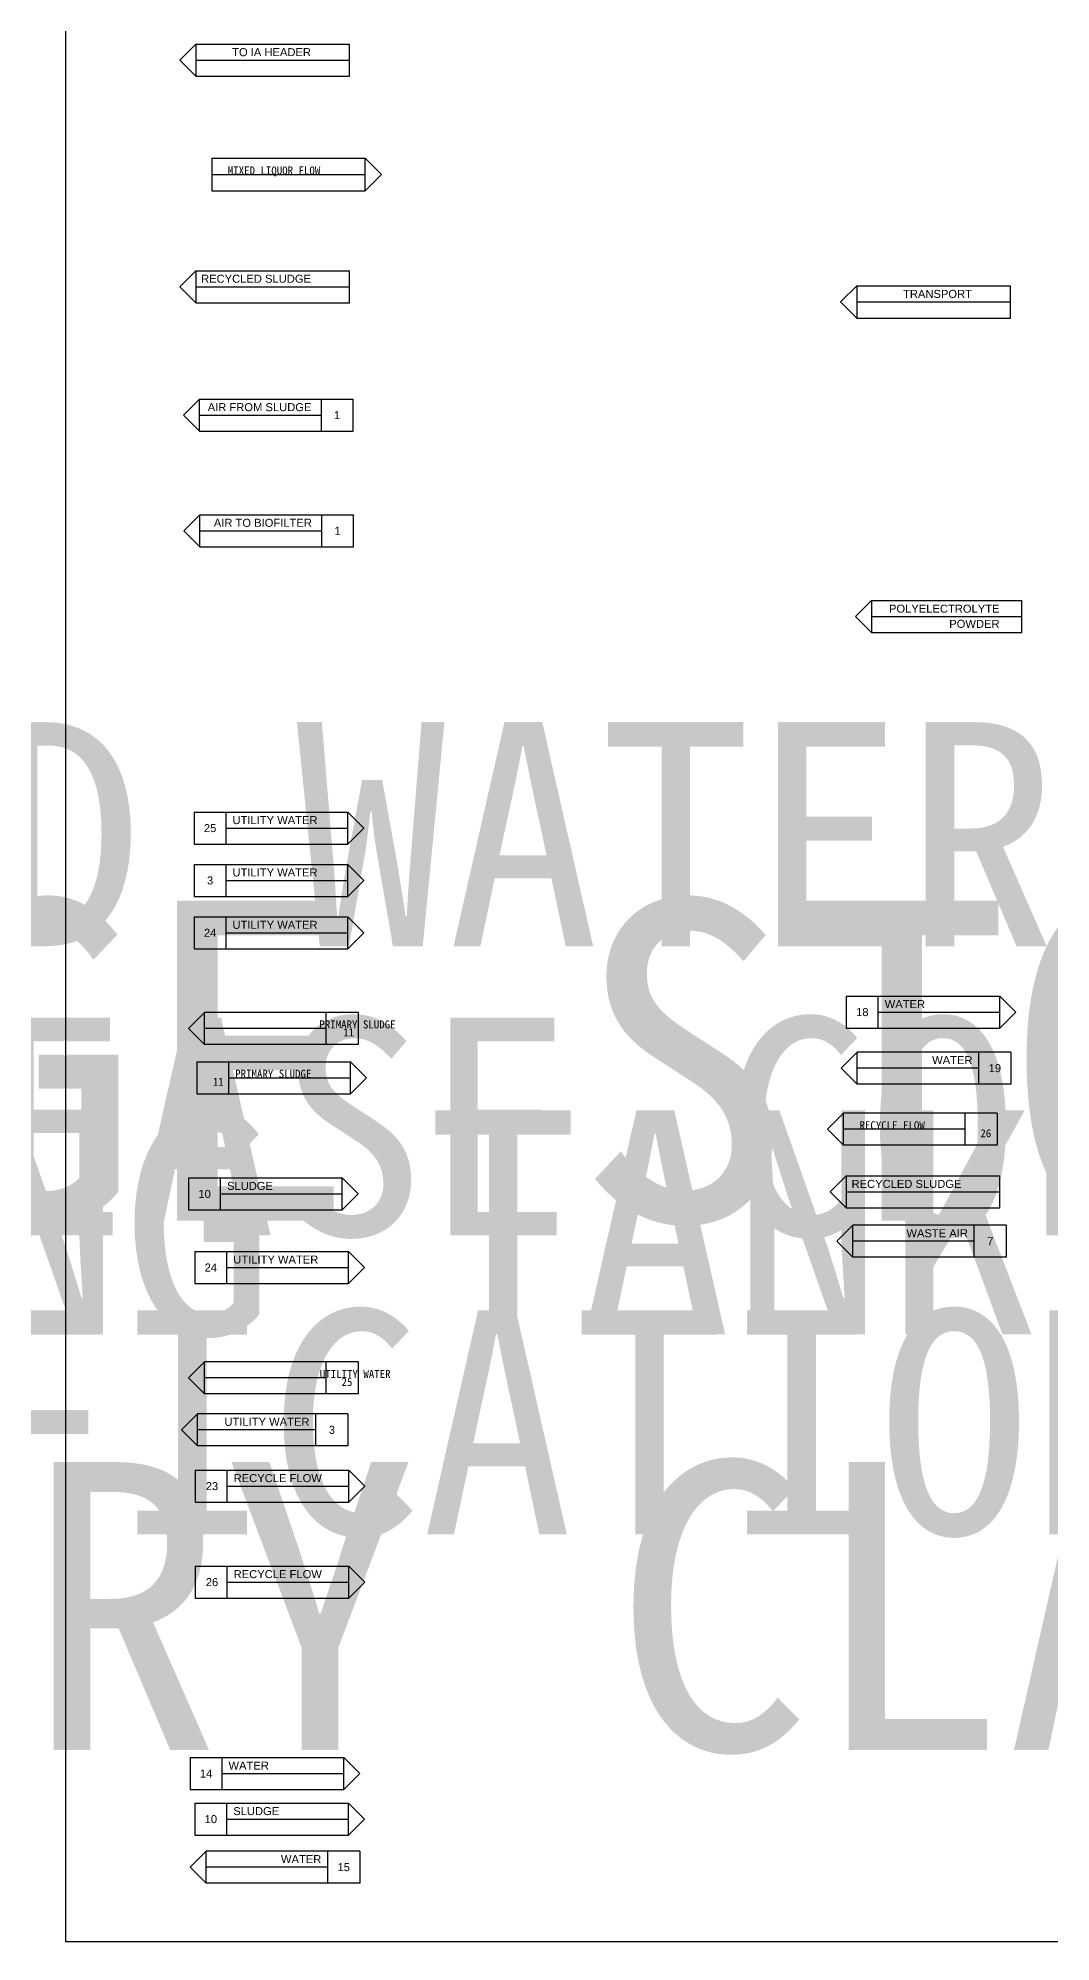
# Model space of a CAD drawing. Extents: x 2684 to 7761, y 1353 to 2487.
# Drawn here: x 3066 to 3382, y 1353 to 1948 of the extents above; entities that cross this region are included whole.
import ezdxf
from ezdxf.enums import TextEntityAlignment as Align

# ---------------------------------------------------------------- set-up
doc = ezdxf.new("R2018")
doc.units = 0
doc.header["$LTSCALE"] = 0.25
for name, color, linetype in [('RefAL19Water$0$Text', 7, 'Continuous'), ('RefAL7WasteAir$0$Text', 7, 'Continuous'), ('RefAR18Water$0$Text', 7, 'Continuous'), ('RefAR26Leachate$0$Text', 7, 'Continuous'), ('RefARRecSludge$0$Text', 7, 'Continuous')]:
    doc.layers.add(name, color=color, linetype=linetype)
doc.layers.add('Text', color=7, linetype='Continuous', lineweight=25, true_color=0xffffff)
doc.layers.add('unit', color=1, linetype='Continuous', lineweight=25, true_color=0xff0000)
doc.styles.add('Organica', font='arial.ttf')
doc.styles.add('RefAL15Water$0$Organica', font='arial.ttf')
doc.styles.add('RefAL19Water$0$Organica', font='arial.ttf')
doc.styles.add('RefAL1AirfromSludge$0$Organica', font='arial.ttf')
doc.styles.add('RefAL1AirToBiofilter$0$Organica', font='arial.ttf')
doc.styles.add('RefAL23Leachate$0$Organica', font='arial.ttf')
doc.styles.add('RefAL26Leachate$0$Organica', font='arial.ttf')
doc.styles.add('RefAL3UtilityWater$0$Organica', font='arial.ttf')
doc.styles.add('RefAL7WasteAir$0$Organica', font='arial.ttf')
doc.styles.add('RefALPoly$0$Organica', font='arial.ttf')
doc.styles.add('RefALRecSludge$0$Organica', font='arial.ttf')
doc.styles.add('RefALTransport$0$Organica', font='arial.ttf')
doc.styles.add('RefAR10Sludge$0$Organica', font='arial.ttf')
doc.styles.add('RefAR14Water$0$Organica', font='arial.ttf')
doc.styles.add('RefAR18Water$0$Organica', font='arial.ttf')
doc.styles.add('RefAR24UtilityWater$0$Organica', font='arial.ttf')
doc.styles.add('RefAR25UtilityWater$0$Organica', font='arial.ttf')
doc.styles.add('RefAR3UtilityWater$0$Organica', font='arial.ttf')
doc.styles.add('RefARRecSludge$0$Organica', font='arial.ttf')
doc.styles.add('RefPIDInstrumentAirUnits$0$Organica', font='arial.ttf')

# ---------------------------------------------------------------- blocks, each defined once
blk = doc.blocks.new('RefARSewage')
at = {"lineweight": 25, "ltscale": 0.25}
for p, q in [((0, 5.06), (47.94, 5.06)), ((0, 5.06), (0, -5.06)), ((0, 0), (47.94, 0)), ((47.94, -5.06), (47.94, 5.06)), ((47.94, 5.06), (53, 0)), ((47.94, -5.06), (53, 0)), ((0, -5.06), (47.94, -5.06))]:
    blk.add_line(p, q, dxfattribs=at)
at = {"layer": 'Text', "lineweight": 30, "flags": 104}
blk.add_attdef('Name', text='', height=2.5, dxfattribs=at).set_placement((5, 2.5), align=Align.MIDDLE_LEFT)
blk = doc.blocks.new('instrumentairheaderarrow')
at = {"lineweight": 25, "ltscale": 0.25}
for p, q in [((5, 5), (0, 0)), ((5, -5), (0, 0)), ((5, 5), (53, 5)), ((5, 5), (5, -5)), ((5, 0), (53, 0)), ((53, -5), (53, 5)), ((5, -5), (53, -5))]:
    blk.add_line(p, q, dxfattribs=at)
at = {"layer": 'Text', "lineweight": 30, "flags": 104}
blk.add_attdef('NAME1', text='', height=2.5, dxfattribs=at).set_placement((41, 2.5), align=Align.MIDDLE_RIGHT)
blk = doc.blocks.new('RefALRecSludge')
at = {"lineweight": 25, "ltscale": 0.25}
for p, q in [((5, 5), (0, 0)), ((5, -5), (0, 0)), ((5, 5), (53, 5)), ((5, 5), (5, -5)), ((5, 0), (53, 0)), ((53, -5), (53, 5)), ((5, -5), (53, -5))]:
    blk.add_line(p, q, dxfattribs=at)
at = {"layer": 'Text', "lineweight": 30, "flags": 104}
blk.add_attdef('NAME1', text='', height=2.5, dxfattribs=at).set_placement((41, 2.5), align=Align.MIDDLE_RIGHT)
blk = doc.blocks.new('*U70')
at = {"style": 'Organica', "flags": 1}
for tag, p in [('HEIGHT', (-11.4, 36.04)), ('WIDTH', (-11.4, 38.99)), ('LIQUIDLEVEL', (-11.4, 29.93)), ('LENGTH', (-11.4, 33.02)), ('VOLUME', (-11.4, 26.97))]:
    blk.add_attdef(tag, text='', height=2, dxfattribs=at).set_placement(p, align=Align.MIDDLE_CENTER)
at = {"flags": 1}
blk.add_attdef('TR_NAME1', (39.39, 30.32), '', height=2.5, dxfattribs=at)
at = {"layer": 'Text', "lineweight": 30, "flags": 104}
blk.add_attdef('NAME1', text='', height=2.5, dxfattribs=at).set_placement((34.08, -5.71), align=Align.MIDDLE_CENTER)
blk = doc.blocks.new('RefALTransport')
at = {"lineweight": 25, "ltscale": 0.25}
for p, q in [((-48.02, 5.06), (-53.07, 0)), ((-48.02, 5.06), (0, 5.06)), ((-48.02, 5.06), (-48.02, -5.06)), ((-48.02, 0), (0, 0)), ((0, -5.06), (0, 5.06)), ((-48.02, -5.06), (-53.07, 0)), ((-48.02, -5.06), (0, -5.06))]:
    blk.add_line(p, q, dxfattribs=at)
at = {"layer": 'Text', "lineweight": 30, "flags": 104}
blk.add_attdef('Name', text='', height=2.5, dxfattribs=at).set_placement((-12, 2.5), align=Align.MIDDLE_RIGHT)
blk = doc.blocks.new('RefARRawSludge')
at = {"lineweight": 25, "ltscale": 0.25}
for p, q in [((0, 5), (48, 5)), ((0, 5), (0, -5)), ((10, -5), (10, 5)), ((10, 0), (48, 0)), ((48, -5), (48, 5)), ((48, 5), (53, 0)), ((48, -5), (53, 0)), ((0, -5), (48, -5))]:
    blk.add_line(p, q, dxfattribs=at)
at = {"layer": 'Text', "lineweight": 30, "flags": 104}
blk.add_attdef('Name', text='', height=2.5, dxfattribs=at).set_placement((12, 2.5), align=Align.MIDDLE_LEFT)
blk.add_attdef('ID', text='', height=2.5, dxfattribs=at).set_placement((5, 0), align=Align.MIDDLE_CENTER)
blk = doc.blocks.new('RefALPoly')
at = {"lineweight": 25, "ltscale": 0.25}
for p, q in [((5, 5), (0, 0)), ((5, -5), (0, 0)), ((5, 5), (52, 5)), ((5, 5), (5, -5)), ((5, 0), (52, 0)), ((52, -5), (52, 5)), ((5, -5), (52, -5))]:
    blk.add_line(p, q, dxfattribs=at)
at = {"layer": 'Text', "lineweight": 30, "flags": 104}
for tag, p in [('NAME1', (45, 2.44)), ('NAME2', (45, -2.3))]:
    blk.add_attdef(tag, text='', height=2.5, dxfattribs=at).set_placement(p, align=Align.MIDDLE_RIGHT)
blk = doc.blocks.new('RefAL1AirToBiofilter')
at = {"lineweight": 25, "ltscale": 0.25}
for p, q in [((5, 5), (0, 0)), ((5, -5), (0, 0)), ((5, 5), (53, 5)), ((5, -5), (5, 5)), ((5, 0), (43, 0)), ((43, 5), (43, -5)), ((53, -5), (53, 5)), ((5, -5), (53, -5))]:
    blk.add_line(p, q, dxfattribs=at)
at = {"layer": 'Text', "lineweight": 30, "flags": 104}
blk.add_attdef('Name', text='', height=2.5, dxfattribs=at).set_placement((40, 2.5), align=Align.MIDDLE_RIGHT)
blk.add_attdef('ID', text='', height=2.5, dxfattribs=at).set_placement((48, 0), align=Align.MIDDLE_CENTER)
blk = doc.blocks.new('*U106')
at = {"style": 'Organica', "flags": 1}
for tag, p in [('HEIGHT', (-11.4, 36.04)), ('WIDTH', (-11.4, 38.99)), ('LIQUIDLEVEL', (-11.4, 29.93)), ('LENGTH', (-11.4, 33.02)), ('VOLUME', (-11.4, 26.97))]:
    blk.add_attdef(tag, text='', height=2, dxfattribs=at).set_placement(p, align=Align.MIDDLE_CENTER)
at = {"layer": 'Text', "lineweight": 30, "flags": 104}
blk.add_attdef('NAME1', text='', height=2.5, dxfattribs=at).set_placement((60.64, -4.54), align=Align.MIDDLE_CENTER)
blk = doc.blocks.new('*U107')
at = {"style": 'Organica', "flags": 1}
for tag, p in [('HEIGHT', (-11.4, 36.04)), ('WIDTH', (-11.4, 38.99)), ('LIQUIDLEVEL', (-11.4, 29.93)), ('LENGTH', (-11.4, 33.02)), ('VOLUME', (-11.4, 26.97))]:
    blk.add_attdef(tag, text='', height=2, dxfattribs=at).set_placement(p, align=Align.MIDDLE_CENTER)
at = {"layer": 'Text', "lineweight": 30, "flags": 104}
blk.add_attdef('i18N-PID-0352', text='', height=2.5, dxfattribs=at).set_placement((36.04, -4.19), align=Align.MIDDLE_CENTER)
blk = doc.blocks.new('*U108')
at = {"style": 'Organica', "flags": 1}
for tag, p in [('HEIGHT', (-11.4, 36.04)), ('WIDTH', (-11.4, 38.99)), ('LIQUIDLEVEL', (-11.4, 29.93)), ('LENGTH', (-11.4, 33.02)), ('VOLUME', (-11.4, 26.97))]:
    blk.add_attdef(tag, text='', height=2, dxfattribs=at).set_placement(p, align=Align.MIDDLE_CENTER)
at = {"layer": 'Text', "lineweight": 30, "flags": 104}
blk.add_attdef('NAME1', text='', height=2.5, dxfattribs=at).set_placement((49.14, -4.12), align=Align.MIDDLE_CENTER)
blk = doc.blocks.new('*U105')
at = {"style": 'Organica', "flags": 1}
for tag, p in [('HEIGHT', (-11.4, 36.04)), ('WIDTH', (-11.4, 38.99)), ('LIQUIDLEVEL', (-11.4, 29.93)), ('LENGTH', (-11.4, 33.02)), ('VOLUME', (-11.4, 26.97))]:
    blk.add_attdef(tag, text='', height=2, dxfattribs=at).set_placement(p, align=Align.MIDDLE_CENTER)
at = {"layer": 'Text', "lineweight": 30, "flags": 104}
blk.add_attdef('NAME1', text='', height=2.5, dxfattribs=at).set_placement((48.44, -5.72), align=Align.MIDDLE_CENTER)
blk = doc.blocks.new('*U115')
at = {"layer": '', "lineweight": 30, "flags": 104}
blk.add_attdef('NAME1', text='', height=2.5, dxfattribs=at).set_placement((47.08, -5.71), align=Align.MIDDLE_CENTER)
at = {"lineweight": 30, "flags": 104}
for tag, p in [('WIDTH', (-11.4, 38.99)), ('HEIGHT', (-11.4, 36.04)), ('LENGTH', (-11.4, 33.02)), ('LIQUIDLEVEL', (-11.4, 29.93)), ('VOLUME', (-11.4, 26.97))]:
    blk.add_attdef(tag, text='', height=2, dxfattribs=at).set_placement(p, align=Align.MIDDLE_CENTER)
blk.add_attdef('TR_NAME1', text='', height=2.5, dxfattribs=at).set_placement((41.45, 40.34), align=Align.TOP_LEFT)
blk = doc.blocks.new('RefAR3UtilityWater')
at = {"lineweight": 25, "ltscale": 0.25}
for p, q in [((0, 5), (48, 5)), ((0, 5), (0, -5)), ((10, -5), (10, 5)), ((10, 0), (48, 0)), ((48, -5), (48, 5)), ((48, 5), (53, 0)), ((0, -5), (48, -5)), ((48, -5), (53, 0))]:
    blk.add_line(p, q, dxfattribs=at)
at = {"layer": 'Text', "lineweight": 30, "flags": 104}
blk.add_attdef('Name', text='', height=2.5, dxfattribs=at).set_placement((12, 2.5), align=Align.MIDDLE_LEFT)
blk.add_attdef('ID', text='', height=2.5, dxfattribs=at).set_placement((5, 0), align=Align.MIDDLE_CENTER)
blk = doc.blocks.new('RefAR24UtilityWater')
at = {"lineweight": 25, "ltscale": 0.25}
for p, q in [((0, 5), (48, 5)), ((0, 5), (0, -5)), ((10, -5), (10, 5)), ((10, 0), (48, 0)), ((48, -5), (48, 5)), ((48, 5), (53, 0)), ((0, -5), (48, -5)), ((48, -5), (53, 0))]:
    blk.add_line(p, q, dxfattribs=at)
at = {"layer": 'Text', "lineweight": 30, "flags": 104}
blk.add_attdef('Name', text='', height=2.5, dxfattribs=at).set_placement((12, 2.5), align=Align.MIDDLE_LEFT)
blk.add_attdef('ID', text='', height=2.5, dxfattribs=at).set_placement((5, 0), align=Align.MIDDLE_CENTER)
blk = doc.blocks.new('RefAR25UtilityWater')
at = {"lineweight": 25, "ltscale": 0.25}
for p, q in [((0, 5), (48, 5)), ((0, 5), (0, -5)), ((10, -5), (10, 5)), ((10, 0), (48, 0)), ((48, -5), (48, 5)), ((48, 5), (53, 0)), ((0, -5), (48, -5)), ((48, -5), (53, 0))]:
    blk.add_line(p, q, dxfattribs=at)
at = {"layer": 'Text', "lineweight": 30, "flags": 104}
blk.add_attdef('Name', text='', height=2.5, dxfattribs=at).set_placement((12, 2.5), align=Align.MIDDLE_LEFT)
blk.add_attdef('ID', text='', height=2.5, dxfattribs=at).set_placement((5, 0), align=Align.MIDDLE_CENTER)
blk = doc.blocks.new('RefAR10Sludge')
at = {"lineweight": 25, "ltscale": 0.25}
for p, q in [((0, 5), (48, 5)), ((0, 5), (0, -5)), ((10, -5), (10, 5)), ((10, 0), (48, 0)), ((48, -5), (48, 5)), ((48, 5), (53, 0)), ((0, -5), (48, -5)), ((48, -5), (53, 0))]:
    blk.add_line(p, q, dxfattribs=at)
at = {"layer": 'Text', "lineweight": 30, "flags": 104}
blk.add_attdef('Name', text='', height=2.5, dxfattribs=at).set_placement((12, 2.5), align=Align.MIDDLE_LEFT)
blk.add_attdef('ID', text='', height=2.5, dxfattribs=at).set_placement((5, 0), align=Align.MIDDLE_CENTER)
blk = doc.blocks.new('RefAL25UtilityWater')
at = {"lineweight": 25, "ltscale": 0.25}
for p, q in [((5, 5), (0, 0)), ((53, 5), (5, 5)), ((5, -5), (5, 5)), ((43, 0), (5, 0)), ((43, -5), (43, 5)), ((53, 5), (53, -5)), ((5, -5), (0, 0)), ((53, -5), (5, -5))]:
    blk.add_line(p, q, dxfattribs=at)
at = {"layer": 'Text', "lineweight": 30, "flags": 104}
blk.add_attdef('Name', text='', height=2.5, dxfattribs=at).set_placement((41, 2.5), align=Align.MIDDLE_RIGHT)
blk.add_attdef('ID', text='', height=2.5, dxfattribs=at).set_placement((47.78, 0), align=Align.MIDDLE_CENTER)
blk = doc.blocks.new('RefALRawSludge')
at = {"lineweight": 25, "ltscale": 0.25}
for p, q in [((-48, 5), (-53, 0)), ((-48, -5), (-53, 0)), ((0, 5), (-48, 5)), ((-48, -5), (-48, 5)), ((-10, 0), (-48, 0)), ((-10, -5), (-10, 5)), ((0, 5), (0, -5)), ((0, -5), (-48, -5))]:
    blk.add_line(p, q, dxfattribs=at)
at = {"layer": 'Text', "lineweight": 30, "flags": 104}
blk.add_attdef('NAME', text='', height=2.5, dxfattribs=at).set_placement((-12.13, 2.5), align=Align.MIDDLE_RIGHT)
blk.add_attdef('ID', text='', height=2.5, dxfattribs=at).set_placement((-4.65, 0), align=Align.MIDDLE_CENTER)
blk = doc.blocks.new('RefAL23Leachate')
at = {"lineweight": 25, "ltscale": 0.25}
for p, q in [((0, 5), (48, 5)), ((0, 5), (0, -5)), ((10, -5), (10, 5)), ((10, 0), (48, 0)), ((48, -5), (48, 5)), ((48, 5), (53, 0)), ((0, -5), (48, -5)), ((48, -5), (53, 0))]:
    blk.add_line(p, q, dxfattribs=at)
at = {"layer": 'Text', "lineweight": 30, "flags": 104}
blk.add_attdef('Name', text='', height=2.5, dxfattribs=at).set_placement((12, 2.5), align=Align.MIDDLE_LEFT)
blk.add_attdef('ID', text='', height=2.5, dxfattribs=at).set_placement((5.22, 0), align=Align.MIDDLE_CENTER)
blk = doc.blocks.new('RefAL26Leachate')
at = {"lineweight": 25, "ltscale": 0.25}
for p, q in [((0, 5), (48, 5)), ((0, 5), (0, -5)), ((10, -5), (10, 5)), ((10, 0), (48, 0)), ((48, -5), (48, 5)), ((48, 5), (53, 0)), ((0, -5), (48, -5)), ((48, -5), (53, 0))]:
    blk.add_line(p, q, dxfattribs=at)
at = {"layer": 'Text', "lineweight": 30, "flags": 104}
blk.add_attdef('Name', text='', height=2.5, dxfattribs=at).set_placement((12, 2.5), align=Align.MIDDLE_LEFT)
blk.add_attdef('ID', text='', height=2.5, dxfattribs=at).set_placement((5.22, 0), align=Align.MIDDLE_CENTER)
blk = doc.blocks.new('RefAR14Water')
at = {"lineweight": 25, "ltscale": 0.25}
for p, q in [((0, 5), (48, 5)), ((0, 5), (0, -5)), ((10, -5), (10, 5)), ((10, 0), (48, 0)), ((48, -5), (48, 5)), ((48, 5), (53, 0)), ((0, -5), (48, -5)), ((48, -5), (53, 0))]:
    blk.add_line(p, q, dxfattribs=at)
at = {"layer": 'Text', "lineweight": 30, "flags": 104}
blk.add_attdef('Name', text='', height=2.5, dxfattribs=at).set_placement((12, 2.5), align=Align.MIDDLE_LEFT)
blk.add_attdef('ID', text='', height=2.5, dxfattribs=at).set_placement((5, 0), align=Align.MIDDLE_CENTER)
blk = doc.blocks.new('RefAL15Water')
at = {"lineweight": 25, "ltscale": 0.25}
for p, q in [((-48, 5), (-53, 0)), ((0, 5), (-48, 5)), ((-48, -5), (-48, 5)), ((-10, 0), (-48, 0)), ((-10, -5), (-10, 5)), ((0, 5), (0, -5)), ((-48, -5), (-53, 0)), ((0, -5), (-48, -5))]:
    blk.add_line(p, q, dxfattribs=at)
at = {"layer": 'Text', "lineweight": 30, "flags": 104}
blk.add_attdef('Name', text='', height=2.5, dxfattribs=at).set_placement((-12, 2.5), align=Align.MIDDLE_RIGHT)
blk.add_attdef('ID', text='', height=2.5, dxfattribs=at).set_placement((-5, 0), align=Align.MIDDLE_CENTER)
blk = doc.blocks.new('RefAL1AirfromSludge')
at = {"lineweight": 25, "ltscale": 0.25}
for p, q in [((5, 5), (0, 0)), ((5, -5), (0, 0)), ((5, 5), (53, 5)), ((5, -5), (5, 5)), ((5, 0), (43, 0)), ((43, 5), (43, -5)), ((53, -5), (53, 5)), ((5, -5), (53, -5))]:
    blk.add_line(p, q, dxfattribs=at)
at = {"layer": 'Text', "lineweight": 30, "flags": 104}
blk.add_attdef('Name', text='', height=2.5, dxfattribs=at).set_placement((40, 2.5), align=Align.MIDDLE_RIGHT)
blk.add_attdef('ID', text='', height=2.5, dxfattribs=at).set_placement((48, 0), align=Align.MIDDLE_CENTER)
blk = doc.blocks.new('RefAL3UtilityWater')
at = {"lineweight": 25, "ltscale": 0.25}
for p, q in [((-47, 5), (-52, 0)), ((-47, -5), (-52, 0)), ((0, 5), (-47, 5)), ((-47, -5), (-47, 5)), ((-10, 0), (-47, 0)), ((-10, -5), (-10, 5)), ((0, 5), (0, -5)), ((0, -5), (-47, -5))]:
    blk.add_line(p, q, dxfattribs=at)
at = {"layer": 'Text', "lineweight": 30, "flags": 104}
blk.add_attdef('Name', text='', height=2.5, dxfattribs=at).set_placement((-12, 2.5), align=Align.MIDDLE_RIGHT)
blk.add_attdef('ID', text='', height=2.5, dxfattribs=at).set_placement((-5, 0), align=Align.MIDDLE_CENTER)
blk = doc.blocks.new('RefAR18Water')
at = {"lineweight": 25, "ltscale": 0.25}
for p, q in [((0, 5), (48, 5)), ((0, 5), (0, -5)), ((10, -5), (10, 5)), ((10, 0), (48, 0)), ((48, -5), (48, 5)), ((48, 5), (53, 0)), ((0, -5), (48, -5)), ((48, -5), (53, 0))]:
    blk.add_line(p, q, dxfattribs=at)
at = {"layer": 'RefAR18Water$0$Text', "lineweight": 30, "flags": 104}
blk.add_attdef('Name', text='', height=2.5, dxfattribs=at).set_placement((12, 2.5), align=Align.MIDDLE_LEFT)
blk.add_attdef('ID', text='', height=2.5, dxfattribs=at).set_placement((5, 0), align=Align.MIDDLE_CENTER)
blk = doc.blocks.new('RefAL19Water')
at = {"lineweight": 25, "ltscale": 0.25}
for p, q in [((-48, 5), (-53, 0)), ((0, 5), (-48, 5)), ((-48, -5), (-48, 5)), ((-10, 0), (-48, 0)), ((-10, -5), (-10, 5)), ((0, 5), (0, -5)), ((-48, -5), (-53, 0)), ((0, -5), (-48, -5))]:
    blk.add_line(p, q, dxfattribs=at)
at = {"layer": 'RefAL19Water$0$Text', "lineweight": 30, "flags": 104}
blk.add_attdef('Name', text='', height=2.5, dxfattribs=at).set_placement((-12, 2.5), align=Align.MIDDLE_RIGHT)
blk.add_attdef('ID', text='', height=2.5, dxfattribs=at).set_placement((-5, 0), align=Align.MIDDLE_CENTER)
blk = doc.blocks.new('RefAR26Leachate')
at = {"lineweight": 25, "ltscale": 0.25}
for p, q in [((-48, 5), (-53, 0)), ((0, 5), (-48, 5)), ((-48, -5), (-48, 5)), ((-10, 0), (-48, 0)), ((-10, -5), (-10, 5)), ((0, 5), (0, -5)), ((-48, -5), (-53, 0)), ((0, -5), (-48, -5))]:
    blk.add_line(p, q, dxfattribs=at)
at = {"layer": 'RefAR26Leachate$0$Text', "lineweight": 30, "flags": 104}
blk.add_attdef('Name', text='', height=2.5, dxfattribs=at).set_placement((-43, 2.5), align=Align.MIDDLE_LEFT)
blk.add_attdef('ID', text='', height=2.5, dxfattribs=at).set_placement((-5.22, 0), align=Align.MIDDLE_CENTER)
blk = doc.blocks.new('RefARRecSludge')
at = {"lineweight": 25, "ltscale": 0.25}
for p, q in [((5, 5), (0, 0)), ((5, -5), (0, 0)), ((5, 5), (53, 5)), ((5, 5), (5, -5)), ((5, 0), (53, 0)), ((53, -5), (53, 5)), ((5, -5), (53, -5))]:
    blk.add_line(p, q, dxfattribs=at)
at = {"layer": 'RefARRecSludge$0$Text', "lineweight": 30, "flags": 104}
blk.add_attdef('NAME1', text='', height=2.5, dxfattribs=at).set_placement((41, 2.5), align=Align.MIDDLE_RIGHT)
blk = doc.blocks.new('RefAL7WasteAir')
at = {"lineweight": 25, "ltscale": 0.25}
for p, q in [((-48, 5), (-53, 0)), ((0, 5), (-48, 5)), ((-48, -5), (-48, 5)), ((-10, 0), (-48, 0)), ((-10, -5), (-10, 5)), ((0, 5), (0, -5)), ((-48, -5), (-53, 0)), ((0, -5), (-48, -5))]:
    blk.add_line(p, q, dxfattribs=at)
at = {"layer": 'RefAL7WasteAir$0$Text', "lineweight": 30, "flags": 104}
blk.add_attdef('Name', text='', height=2.5, dxfattribs=at).set_placement((-12, 2.5), align=Align.MIDDLE_RIGHT)
blk.add_attdef('ID', text='', height=2.5, dxfattribs=at).set_placement((-5, 0), align=Align.MIDDLE_CENTER)

msp = doc.modelspace()

# ---------------------------------------------------------------- linework, layer by layer
at = {"color": 4, "lineweight": 25, "ltscale": 0.25}
msp.add_lwpolyline([(3074.35, 2164.14), (3859.84, 2164.14), (3859.84, 1352.88), (3074.35, 1352.88)], close=True, dxfattribs=at)

# ---------------------------------------------------------------- block references
ref = msp.add_blockref('instrumentairheaderarrow', (3110, 1940.78))
ref.add_attrib('NAME1', 'TO IA HEADER', dxfattribs={"layer": '', "height": 2.5, "style": 'RefPIDInstrumentAirUnits$0$Organica'}).set_placement((3151, 1943.28), align=Align.MIDDLE_RIGHT)
ref = msp.add_blockref('RefARSewage', (3120, 1905.06))
lines = msp.add_mtext('MIXED LIQUOR FLOW', dxfattribs={"layer": '', "insert": (3125, 1907.56), "char_height": 2.5, "attachment_point": 1})
ref.add_attrib('Name', '', (3125, 1907.56), dxfattribs={"flags": 104}).embed_mtext(lines)
ref = msp.add_blockref('RefALRecSludge', (3110, 1870))
ref.add_attrib('NAME1', 'RECYCLED SLUDGE', dxfattribs={"layer": '', "height": 2.5, "style": 'RefALRecSludge$0$Organica'}).set_placement((3151, 1872.5), align=Align.MIDDLE_RIGHT)
ref = msp.add_blockref('RefALTransport', (3369.55, 1865.26))
ref.add_attrib('Name', 'TRANSPORT', dxfattribs={"layer": '', "height": 2.5, "style": 'RefALTransport$0$Organica'}).set_placement((3357.55, 1867.76), align=Align.MIDDLE_RIGHT)
ref = msp.add_blockref('RefAL1AirfromSludge', (3111.14, 1829.87))
ref.add_attrib('ID', '1', dxfattribs={"layer": '', "height": 2.5, "style": 'RefAL1AirfromSludge$0$Organica'}).set_placement((3159.14, 1829.87), align=Align.MIDDLE_CENTER)
ref.add_attrib('Name', 'AIR FROM SLUDGE', dxfattribs={"layer": '', "height": 2.5, "style": 'RefAL1AirfromSludge$0$Organica'}).set_placement((3151.14, 1832.37), align=Align.MIDDLE_RIGHT)
ref = msp.add_blockref('RefAL1AirToBiofilter', (3111.29, 1793.74))
ref.add_attrib('ID', '1', dxfattribs={"layer": '', "height": 2.5, "style": 'RefAL1AirToBiofilter$0$Organica'}).set_placement((3159.29, 1793.74), align=Align.MIDDLE_CENTER)
ref.add_attrib('Name', 'AIR TO BIOFILTER', dxfattribs={"layer": '', "height": 2.5, "style": 'RefAL1AirToBiofilter$0$Organica'}).set_placement((3151.29, 1796.24), align=Align.MIDDLE_RIGHT)
ref = msp.add_blockref('RefALPoly', (3321.16, 1766.97))
ref.add_attrib('NAME2', 'POWDER', dxfattribs={"layer": '', "height": 2.5, "style": 'RefALPoly$0$Organica'}).set_placement((3366.16, 1764.67), align=Align.MIDDLE_RIGHT)
ref.add_attrib('NAME1', 'POLYELECTROLYTE', dxfattribs={"layer": '', "height": 2.5, "style": 'RefALPoly$0$Organica'}).set_placement((3366.16, 1769.41), align=Align.MIDDLE_RIGHT)
ref = msp.add_blockref('RefAR25UtilityWater', (3114.48, 1700.86))
ref.add_attrib('ID', '25', dxfattribs={"layer": '', "height": 2.5, "style": 'RefAR25UtilityWater$0$Organica'}).set_placement((3119.48, 1700.86), align=Align.MIDDLE_CENTER)
ref.add_attrib('Name', 'UTILITY WATER', dxfattribs={"layer": '', "height": 2.5, "style": 'RefAR25UtilityWater$0$Organica'}).set_placement((3126.48, 1703.36), align=Align.MIDDLE_LEFT)
ref = msp.add_blockref('RefAR3UtilityWater', (3114.48, 1684.51))
ref.add_attrib('ID', '3', dxfattribs={"layer": '', "height": 2.5, "style": 'RefAR3UtilityWater$0$Organica'}).set_placement((3119.48, 1684.51), align=Align.MIDDLE_CENTER)
ref.add_attrib('Name', 'UTILITY WATER', dxfattribs={"layer": '', "height": 2.5, "style": 'RefAR3UtilityWater$0$Organica'}).set_placement((3126.48, 1687.01), align=Align.MIDDLE_LEFT)
ref = msp.add_blockref('RefAR24UtilityWater', (3114.48, 1668.15))
ref.add_attrib('ID', '24', dxfattribs={"layer": '', "height": 2.5, "style": 'RefAR24UtilityWater$0$Organica'}).set_placement((3119.48, 1668.15), align=Align.MIDDLE_CENTER)
ref.add_attrib('Name', 'UTILITY WATER', dxfattribs={"layer": '', "height": 2.5, "style": 'RefAR24UtilityWater$0$Organica'}).set_placement((3126.48, 1670.65), align=Align.MIDDLE_LEFT)
ref = msp.add_blockref('RefAR18Water', (3318.29, 1643.37))
ref.add_attrib('ID', '18', dxfattribs={"layer": 'RefAR18Water$0$Text', "height": 2.5, "style": 'RefAR18Water$0$Organica'}).set_placement((3323.29, 1643.37), align=Align.MIDDLE_CENTER)
ref.add_attrib('Name', 'WATER', dxfattribs={"layer": 'RefAR18Water$0$Text', "height": 2.5, "style": 'RefAR18Water$0$Organica'}).set_placement((3330.29, 1645.87), align=Align.MIDDLE_LEFT)
ref = msp.add_blockref('RefALRawSludge', (3165.75, 1638.28))
lines = msp.add_mtext('11', dxfattribs={"layer": '', "insert": (3161.1, 1638.28), "char_height": 2.5, "attachment_point": 1})
ref.add_attrib('ID', '', (3161.1, 1638.28), dxfattribs={"flags": 104}).embed_mtext(lines)
lines = msp.add_mtext('PRIMARY SLUDGE', dxfattribs={"layer": '', "insert": (3153.62, 1640.78), "char_height": 2.5, "attachment_point": 1})
ref.add_attrib('NAME', '', (3153.62, 1640.78), dxfattribs={"flags": 104}).embed_mtext(lines)
ref = msp.add_blockref('RefAL19Water', (3369.71, 1625.86))
ref.add_attrib('ID', '19', dxfattribs={"layer": 'RefAL19Water$0$Text', "height": 2.5, "style": 'RefAL19Water$0$Organica'}).set_placement((3364.71, 1625.86), align=Align.MIDDLE_CENTER)
ref.add_attrib('Name', 'WATER', dxfattribs={"layer": 'RefAL19Water$0$Text', "height": 2.5, "style": 'RefAL19Water$0$Organica'}).set_placement((3357.71, 1628.36), align=Align.MIDDLE_RIGHT)
ref = msp.add_blockref('RefARRawSludge', (3115.32, 1622.87))
lines = msp.add_mtext('11', dxfattribs={"layer": '', "insert": (3120.32, 1622.87), "char_height": 2.5, "attachment_point": 1})
ref.add_attrib('ID', '', (3120.32, 1622.87), dxfattribs={"flags": 104}).embed_mtext(lines)
lines = msp.add_mtext('PRIMARY SLUDGE', dxfattribs={"layer": '', "insert": (3127.32, 1625.37), "char_height": 2.5, "attachment_point": 1})
ref.add_attrib('Name', '', (3127.32, 1625.37), dxfattribs={"flags": 104}).embed_mtext(lines)
ref = msp.add_blockref('RefAR26Leachate', (3365.4, 1606.78))
lines = msp.add_mtext('26', dxfattribs={"layer": 'RefAR26Leachate$0$Text', "insert": (3360.17, 1606.78), "char_height": 2.5, "attachment_point": 1})
ref.add_attrib('ID', '', (3360.17, 1606.78), dxfattribs={"flags": 104}).embed_mtext(lines)
lines = msp.add_mtext('RECYCLE FLOW', dxfattribs={"layer": 'RefAR26Leachate$0$Text', "insert": (3322.4, 1609.28), "char_height": 2.5, "attachment_point": 1})
ref.add_attrib('Name', '', (3322.4, 1609.28), dxfattribs={"flags": 104}).embed_mtext(lines)
ref = msp.add_blockref('RefAR10Sludge', (3112.76, 1586.57))
ref.add_attrib('ID', '10', dxfattribs={"layer": '', "height": 2.5, "style": 'RefAR10Sludge$0$Organica'}).set_placement((3117.76, 1586.57), align=Align.MIDDLE_CENTER)
ref.add_attrib('Name', 'SLUDGE', dxfattribs={"layer": '', "height": 2.5, "style": 'RefAR10Sludge$0$Organica'}).set_placement((3124.76, 1589.07), align=Align.MIDDLE_LEFT)
ref = msp.add_blockref('RefARRecSludge', (3313.27, 1587.2))
ref.add_attrib('NAME1', 'RECYCLED SLUDGE', dxfattribs={"layer": 'RefARRecSludge$0$Text', "height": 2.5, "style": 'RefARRecSludge$0$Organica'}).set_placement((3354.27, 1589.7), align=Align.MIDDLE_RIGHT)
ref = msp.add_blockref('RefAL7WasteAir', (3368.28, 1571.78))
ref.add_attrib('ID', '7', dxfattribs={"layer": 'RefAL7WasteAir$0$Text', "height": 2.5, "style": 'RefAL7WasteAir$0$Organica'}).set_placement((3363.28, 1571.78), align=Align.MIDDLE_CENTER)
ref.add_attrib('Name', 'WASTE AIR', dxfattribs={"layer": 'RefAL7WasteAir$0$Text', "height": 2.5, "style": 'RefAL7WasteAir$0$Organica'}).set_placement((3356.28, 1574.28), align=Align.MIDDLE_RIGHT)
ref = msp.add_blockref('RefAR24UtilityWater', (3114.71, 1563.58))
ref.add_attrib('ID', '24', dxfattribs={"layer": '', "height": 2.5, "style": 'RefAR24UtilityWater$0$Organica'}).set_placement((3119.71, 1563.58), align=Align.MIDDLE_CENTER)
ref.add_attrib('Name', 'UTILITY WATER', dxfattribs={"layer": '', "height": 2.5, "style": 'RefAR24UtilityWater$0$Organica'}).set_placement((3126.71, 1566.08), align=Align.MIDDLE_LEFT)
ref = msp.add_blockref('RefAL25UtilityWater', (3112.76, 1529.07))
lines = msp.add_mtext('25', dxfattribs={"layer": '', "insert": (3160.53, 1529.07), "char_height": 2.5, "attachment_point": 1})
ref.add_attrib('ID', '', (3160.53, 1529.07), dxfattribs={"flags": 104}).embed_mtext(lines)
lines = msp.add_mtext('UTILITY WATER', dxfattribs={"layer": '', "insert": (3153.76, 1531.57), "char_height": 2.5, "attachment_point": 1})
ref.add_attrib('Name', '', (3153.76, 1531.57), dxfattribs={"flags": 104}).embed_mtext(lines)
ref = msp.add_blockref('RefAL3UtilityWater', (3162.53, 1512.87))
ref.add_attrib('ID', '3', dxfattribs={"layer": '', "height": 2.5, "style": 'RefAL3UtilityWater$0$Organica'}).set_placement((3157.53, 1512.87), align=Align.MIDDLE_CENTER)
ref.add_attrib('Name', 'UTILITY WATER', dxfattribs={"layer": '', "height": 2.5, "style": 'RefAL3UtilityWater$0$Organica'}).set_placement((3150.53, 1515.37), align=Align.MIDDLE_RIGHT)
ref = msp.add_blockref('RefAL23Leachate', (3114.84, 1495.28))
ref.add_attrib('ID', '23', dxfattribs={"layer": '', "height": 2.5, "style": 'RefAL23Leachate$0$Organica'}).set_placement((3120.07, 1495.28), align=Align.MIDDLE_CENTER)
ref.add_attrib('Name', 'RECYCLE FLOW', dxfattribs={"layer": '', "height": 2.5, "style": 'RefAL23Leachate$0$Organica'}).set_placement((3126.84, 1497.78), align=Align.MIDDLE_LEFT)
ref = msp.add_blockref('RefAL26Leachate', (3114.84, 1465.28))
ref.add_attrib('ID', '26', dxfattribs={"layer": '', "height": 2.5, "style": 'RefAL26Leachate$0$Organica'}).set_placement((3120.07, 1465.28), align=Align.MIDDLE_CENTER)
ref.add_attrib('Name', 'RECYCLE FLOW', dxfattribs={"layer": '', "height": 2.5, "style": 'RefAL26Leachate$0$Organica'}).set_placement((3126.84, 1467.78), align=Align.MIDDLE_LEFT)
ref = msp.add_blockref('RefAR14Water', (3113.23, 1405.46))
ref.add_attrib('ID', '14', dxfattribs={"layer": '', "height": 2.5, "style": 'RefAR14Water$0$Organica'}).set_placement((3118.23, 1405.46), align=Align.MIDDLE_CENTER)
ref.add_attrib('Name', 'WATER', dxfattribs={"layer": '', "height": 2.5, "style": 'RefAR14Water$0$Organica'}).set_placement((3125.23, 1407.96), align=Align.MIDDLE_LEFT)
ref = msp.add_blockref('RefAR10Sludge', (3114.71, 1391.25))
ref.add_attrib('ID', '10', dxfattribs={"layer": '', "height": 2.5, "style": 'RefAR10Sludge$0$Organica'}).set_placement((3119.71, 1391.25), align=Align.MIDDLE_CENTER)
ref.add_attrib('Name', 'SLUDGE', dxfattribs={"layer": '', "height": 2.5, "style": 'RefAR10Sludge$0$Organica'}).set_placement((3126.71, 1393.75), align=Align.MIDDLE_LEFT)
ref = msp.add_blockref('RefAL15Water', (3166.23, 1376.24))
ref.add_attrib('ID', '15', dxfattribs={"layer": '', "height": 2.5, "style": 'RefAL15Water$0$Organica'}).set_placement((3161.23, 1376.24), align=Align.MIDDLE_CENTER)
ref.add_attrib('Name', 'WATER', dxfattribs={"layer": '', "height": 2.5, "style": 'RefAL15Water$0$Organica'}).set_placement((3154.23, 1378.74), align=Align.MIDDLE_RIGHT)
at = {"layer": 'unit'}
ref = msp.add_blockref('*U106', (2704.34, 1738.51), dxfattribs=at)
lines = msp.add_mtext('TREATED WATER TANK', dxfattribs={"layer": 'Text', "insert": (2764.98, 1733.97), "char_height": 70, "attachment_point": 1})
ref.add_attrib('NAME1', '', (2764.98, 1733.97), dxfattribs={"flags": 104}).embed_mtext(lines)
ref = msp.add_blockref('*U105', (2708.88, 1683.93), dxfattribs=at)
lines = msp.add_mtext('SLUDGE STORAGE TANK', dxfattribs={"layer": 'Text', "insert": (2757.32, 1678.21), "char_height": 100, "attachment_point": 1})
ref.add_attrib('NAME1', '', (2757.32, 1678.21), dxfattribs={"flags": 104}).embed_mtext(lines)
ref = msp.add_blockref('*U70', (2921.19, 1647.33), dxfattribs=at)
lines = msp.add_mtext('GREASE COLLECTION CHAMBER', dxfattribs={"layer": 'Text', "insert": (2955.27, 1641.62), "char_height": 68, "attachment_point": 1})
ref.add_attrib('NAME1', '', (2955.27, 1641.62), dxfattribs={"flags": 104}).embed_mtext(lines)
at = {"layer": 'unit', "ltscale": 0.1}
ref = msp.add_blockref('*U107', (2722.57, 1616.89), dxfattribs=at)
lines = msp.add_mtext('BLENDING TANK', dxfattribs={"layer": 'Text', "insert": (2758.61, 1612.69), "char_height": 70, "attachment_point": 1})
ref.add_attrib('i18N-PID-0352', '', (2758.61, 1612.69), dxfattribs={"flags": 104}).embed_mtext(lines)
at = {"layer": 'unit'}
ref = msp.add_blockref('*U108', (2707.59, 1554.35), dxfattribs=at)
lines = msp.add_mtext('DEGASIFICATION TANK', dxfattribs={"layer": 'Text', "insert": (2756.74, 1550.24), "char_height": 70, "attachment_point": 1})
ref.add_attrib('NAME1', '', (2756.74, 1550.24), dxfattribs={"flags": 104}).embed_mtext(lines)
ref = msp.add_blockref('*U115', (2708.77, 1508.51), dxfattribs=at)
lines = msp.add_mtext('PRIMARY CLARIFIER SLUDGE CHAMBER', dxfattribs={"layer": '', "insert": (2755.85, 1502.8), "char_height": 90, "attachment_point": 1})
ref.add_attrib('NAME1', '', (2755.85, 1502.8), dxfattribs={"flags": 104}).embed_mtext(lines)

doc.saveas('drawing.dxf')
